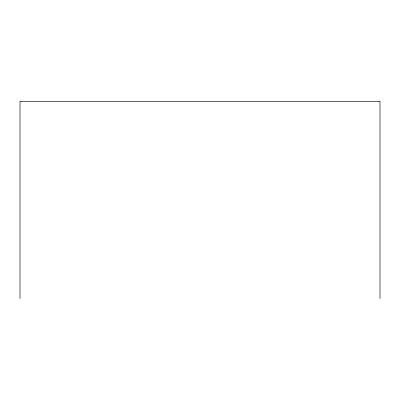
<?xml version="1.0" encoding="UTF-8"?>
<svg xmlns="http://www.w3.org/2000/svg" width="400" height="400" viewBox="0 0 400 400"><rect width="100%" height="100%" fill="white"/><g stroke="black" fill="none" stroke-linecap="round" stroke-linejoin="round"><path stroke-width="0.6" d="M380 298.605L380 101.395L20 101.395L20 298.605"/></g></svg>
